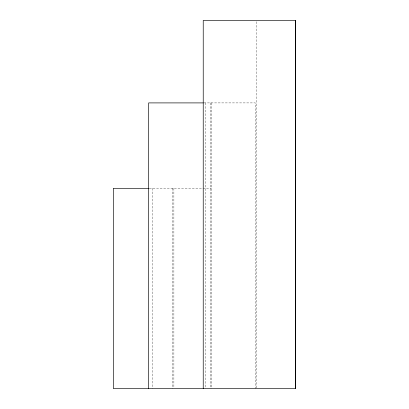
<?xml version="1.0" encoding="UTF-8"?>
<svg xmlns="http://www.w3.org/2000/svg" width="409" height="409" viewBox="0 0 409 409"><rect width="100%" height="100%" fill="white"/><g stroke="black" fill="none" stroke-linecap="round" stroke-linejoin="round"><path stroke-width="0.31" stroke-dasharray="2.04 1.53" d="M203.866 102.904L255.298 102.904L255.298 388.55M149.397 188.304L211.156 188.304M256.3 21.728L256.3 387.911M211.156 102.904L211.156 388.55M210.773 102.904L210.773 388.55M205.737 102.904L205.737 388.55M173.876 188.304L173.876 387.911M172.782 188.304L172.782 388.55M152.526 188.304L152.526 388.55"/><path stroke-width="0.61" d="M203.263 102.904L148.666 102.904L148.666 388.55M148.958 188.304L113.329 188.304L113.329 388.55L295.671 388.55L295.671 20.45L203.232 20.45L203.232 388.55M295.641 20.45L295.641 388.55"/></g></svg>
